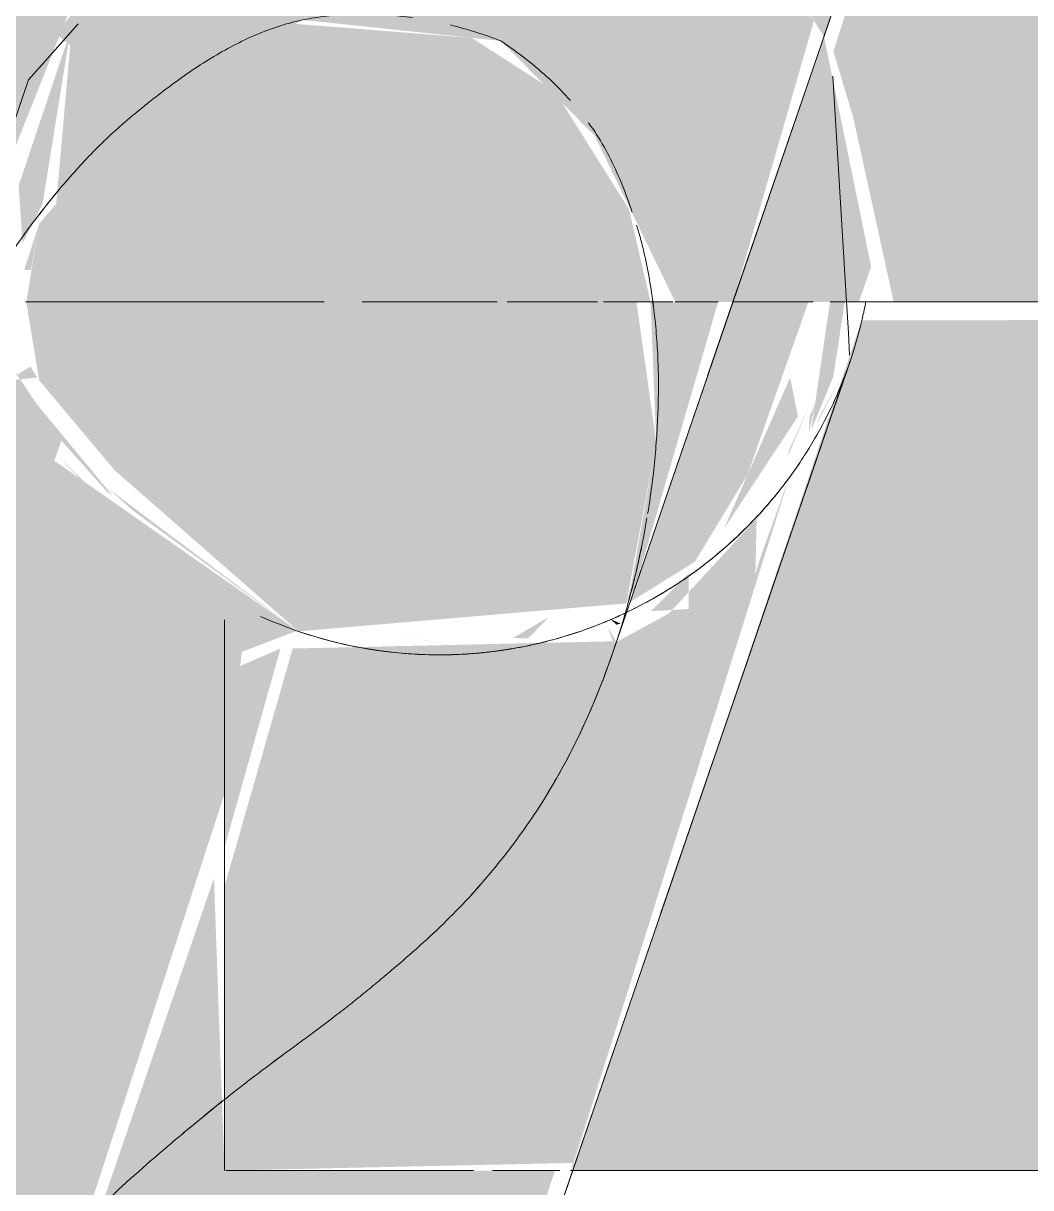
# Model space of a CAD drawing. Header units: millimetres. Extents: x 63432 to 177405, y -1987 to 27578.
# Drawn here: x 164828.34 to 164843.08, y 8826.55 to 8843.57 of the extents above; entities that cross this region are included whole.
import ezdxf

# ---------------------------------------------------------------- set-up
doc = ezdxf.new("R2010")
doc.units = ezdxf.units.MM
doc.layers.add('I-FURN-17', color=7, linetype='Continuous', lineweight=9, true_color=0x111111, transparency=0.7)
doc.layers.add('I-FURN-18', color=7, linetype='Continuous', lineweight=9, true_color=0xe2b180, transparency=0.7)
for name, color, linetype, lineweight, true_color in [('I-FURN-19', 7, 'Continuous', 9, 0x242424), ('I-FURN-20', 7, 'Continuous', 9, 0x3a3a3a), ('I-FURN-21', 7, 'Continuous', 9, 0x666666), ('I-FURN-24', 7, 'Continuous', 9, 0x1e1e1e), ('I-FURN-26', 7, 'Continuous', 9, 0x2d2d2d), ('I-FURN-28', 7, 'Continuous', 9, 0x1a1a1a), ('I-FURN-30', 7, 'Continuous', 9, 0x4c4c4c), ('I-FURN-35', 7, 'Continuous', 9, 0x171717), ('I-FURN-37', 7, 'Continuous', 9, 0x584c3f), ('I-FURN-38', 7, 'Continuous', 9, 0xa58c72), ('I-FURN-55', 7, 'Continuous', 9, 0x3d3731), ('I-FURN-56', 7, 'Continuous', 9, 0x514840), ('I-FURN-6', 7, 'Continuous', 9, 0xc0c0c0), ('I-FURN-61', 7, 'Continuous', 9, 0xcabbac), ('I-FURN-62', 7, 'Continuous', 9, 0x8b8b8b), ('I-FURN-63', 7, 'Continuous', 9, 0x4c443d), ('I-FURN-64', 7, 'Continuous', 9, 0x665b51), ('I-FURN-65', 7, 'Continuous', 9, 0x8b7c6d), ('I-FURN-66', 7, 'Continuous', 9, 0x6e6155), ('I-FURN-70', 7, 'Continuous', 9, 0x786d63), ('I-FURN-71', 7, 'Continuous', 9, 0xa59687), ('I-FURN-75', 7, 'Continuous', 9, 0x6b635c), ('I-FURN-77', 7, 'Continuous', 9, 0x92877d)]:
    doc.layers.add(name, color=color, linetype=linetype, lineweight=lineweight, true_color=true_color)

# ---------------------------------------------------------------- blocks, each defined once
blk = doc.blocks.new('Chair - Tablet Arm - Chair - Tablet Arm-V85-Развертка 3_12-6')
at = {"layer": 'I-FURN-17'}
h = blk.add_hatch(color=256, dxfattribs=at)
h.paths.add_polyline_path([(-79461.856, 8450), (-79328.433, 8839.5), (-79330.322, 8839.5), (-79463.595, 8450), (-79463.161, 8450)])
h.paths.add_polyline_path([(-79323.251, 8834.684), (-79318.457, 8835.093), (-79318.019, 8837.444), (-79318.308, 8839.5), (-79327.233, 8839.5), (-79327.045, 8838.356), (-79325.945, 8837.044), (-79323.267, 8834.697)])
h.paths.add_polyline_path([(-79325.968, 8852.2), (-79312.542, 8852.2), (-79248.351, 9039.435), (-79261.773, 9039.435), (-79323.462, 8859.51)])
h = blk.add_hatch(color=256, dxfattribs=at)
h.paths.add_polyline_path([(-79327.444, 8838.356), (-79327.071, 8838.396), (-79327.172, 8838.555), (-79327.437, 8838.396)])
h.paths.add_polyline_path([(-79329.43, 8816.663), (-79324.334, 8832.308), (-79324.08, 8834.384), (-79323.268, 8834.694), (-79326.822, 8837.178), (-79326.72, 8837.473), (-79327.448, 8838.555), (-79327.635, 8839.5), (-79327.993, 8839.272), (-79328.433, 8839.04), (-79335.286, 8818.671), (-79329.564, 8816.709)])
h = blk.add_hatch(color=256, dxfattribs=at)
h.paths.add_polyline_path([(-79325.654, 8836.172), (-79326.792, 8837.264), (-79326.11, 8836.565)])
h.paths.add_polyline_path([(-79325.966, 8836.662), (-79327.172, 8838.118), (-79326.72, 8837.473), (-79326.054, 8836.727)])
h.paths.add_polyline_path([(-79329.015, 8837.349), (-79328.175, 8839.5), (-79328.275, 8839.5), (-79328.833, 8837.879)])
h = blk.add_hatch(color=256, dxfattribs=at)
h.paths.add_polyline_path([(-79319.893, 8834.58), (-79319.589, 8834.894), (-79320.114, 8834.587)])
h.paths.add_polyline_path([(-79318.457, 8835.093), (-79318.325, 8835.335), (-79317.114, 8839.5), (-79318.103, 8839.5), (-79318.019, 8837.444), (-79318.391, 8835.335)])
h.paths.add_polyline_path([(-79317.032, 8836.179), (-79315.947, 8837.826), (-79316.061, 8838.396), (-79317.019, 8836.209)])
h.paths.add_polyline_path([(-79315.786, 8837.584), (-79315.697, 8838.007), (-79315.778, 8837.825)])
h = blk.add_hatch(color=256, dxfattribs=at)
h.paths.add_polyline_path([(-79317.615, 8826.8), (-79120.695, 8826.863), (-79124.356, 8839.031), (-79124.496, 8839.5), (-79315.015, 8839.231), (-79316.609, 8834.517), (-79319.241, 8826.8), (-79318.159, 8826.8)])
h.paths.add_polyline_path([(-79105.323, 8826.8), (-79088.041, 8826.8), (-79088.041, 8839.5), (-79109.598, 8839.269), (-79105.335, 8826.833)])
h = blk.add_hatch(color=256, dxfattribs=at)
h.paths.add_polyline_path([(-79318.401, 8835.113), (-79317.454, 8835.702), (-79316.685, 8836.972), (-79315.794, 8839.5), (-79316.897, 8839.5), (-79318.325, 8835.335)])
h.paths.add_polyline_path([(-79316.101, 8837.229), (-79315.772, 8838.007), (-79316.071, 8837.346)])
h.paths.add_polyline_path([(-79315.754, 8837.621), (-79315.428, 8838.414), (-79315.263, 8839.5), (-79315.478, 8839.5), (-79315.724, 8837.825)])
for points in [[(-79315.666, 8837.72), (-79315.295, 8838.445), (-79315.63, 8837.825)], [(-79323.251, 8834.684), (-79326.038, 8836.775), (-79325.654, 8836.435), (-79323.267, 8834.695)], [(-79318.539, 8834.796), (-79318.693, 8834.865), (-79318.6, 8834.783)], [(-79324.334, 8831.525), (-79323.515, 8834.433), (-79324.334, 8834.078), (-79324.334, 8831.561)]]:
    blk.add_hatch(color=256, dxfattribs=at).paths.add_polyline_path(points)
h = blk.add_hatch(color=256, dxfattribs=at)
h.paths.add_polyline_path([(-79319.26, 8826.8), (-79316.054, 8836.999), (-79316.484, 8835.798), (-79319.272, 8826.8)])
h.paths.add_polyline_path([(-79320.658, 8834.408), (-79321.886, 8834.642), (-79320.719, 8834.414)])
h = blk.add_hatch(color=256, dxfattribs=at)
h.paths.add_polyline_path([(-79317.543, 8835.011), (-79317.543, 8835.532), (-79318.095, 8834.979), (-79317.734, 8835)])
h.paths.add_polyline_path([(-79324.334, 8826.8), (-79319.241, 8826.911), (-79316.57, 8835.491), (-79316.551, 8836.335), (-79317.829, 8834.949), (-79318.579, 8834.54), (-79323.337, 8834.433), (-79324.334, 8830.954), (-79324.334, 8827.253)])
h.paths.add_polyline_path([(-79318.608, 8834.541), (-79318.731, 8834.754), (-79318.654, 8834.542)])
h = blk.add_hatch(color=256, dxfattribs=at)
h.paths.add_polyline_path([(-79323.574, 8814.655), (-79319.5, 8826.8), (-79324.334, 8826.8), (-79324.488, 8831.076), (-79329.43, 8816.663), (-79324.389, 8814.935)])
h.paths.add_polyline_path([(-79321.699, 8834.361), (-79322.532, 8834.607), (-79321.705, 8834.362)])
at = {"layer": 'I-FURN-18'}
h = blk.add_hatch(color=256, dxfattribs=at)
h.paths.add_polyline_path([(-79184.772, 8839.5), (-79156.5, 8839.5), (-79156.5, 8852.2), (-79312.542, 8852.2), (-79315.428, 8843.165), (-79315.135, 8842.184), (-79314.547, 8839.5), (-79219.384, 8839.5)])
h.paths.add_polyline_path([(-79397.8, 8839.5), (-79330.322, 8839.5), (-79325.968, 8852.2), (-79397.8, 8852.2)])
h = blk.add_hatch(color=256, dxfattribs=at)
h.paths.add_polyline_path([(-79327.172, 8839.5), (-79318.103, 8839.5), (-79318.417, 8840.854), (-79319.5, 8842.578), (-79320.719, 8843.362), (-79323.291, 8843.566), (-79325.725, 8842.186), (-79327.045, 8840.643), (-79327.233, 8839.5)])
h.paths.add_polyline_path([(-79330.322, 8839.5), (-79328.296, 8839.5), (-79326.424, 8844.202), (-79324.032, 8846.25), (-79321.943, 8846.996), (-79318.594, 8846.364), (-79316.73, 8845.209), (-79315.566, 8843.381), (-79312.788, 8852.2), (-79325.968, 8852.2), (-79330.183, 8839.905)])
h = blk.add_hatch(color=256, dxfattribs=at)
h.paths.add_polyline_path([(-79327.045, 8840.643), (-79327.264, 8839.969), (-79327.163, 8839.969)])
h.paths.add_polyline_path([(-79317.543, 8839.5), (-79316.897, 8839.5), (-79315.713, 8843.612), (-79317.167, 8845.479), (-79319.5, 8846.736), (-79322.324, 8846.86), (-79324.912, 8845.733), (-79326.8, 8843.421), (-79326.59, 8843.254), (-79326.795, 8840.936), (-79325.725, 8842.186), (-79323.189, 8843.624), (-79320.291, 8843.317), (-79318.919, 8841.928), (-79317.741, 8839.5)])
for points in [[(-79327.289, 8840.358), (-79326.994, 8840.936), (-79326.59, 8843.451), (-79327.344, 8841.202), (-79327.323, 8840.877)], [(-79315.055, 8839.5), (-79314.877, 8840.019), (-79315.566, 8843.381), (-79316.897, 8839.5), (-79315.722, 8839.5), (-79315.478, 8839.5), (-79315.263, 8839.5)], [(-79315.577, 8839.5), (-79315.439, 8840.019), (-79315.711, 8839.842), (-79315.722, 8839.5)]]:
    blk.add_hatch(color=256, dxfattribs=at).paths.add_polyline_path(points)
at = {"layer": 'I-FURN-19'}
for p, q in [((-79324.334, 8832.802), (-79324.334, 8833.431)), ((-79324.334, 8833.431), (-79324.334, 8832.802)), ((-79324.334, 8831.534), (-79324.334, 8832.802)), ((-79324.334, 8832.802), (-79324.334, 8831.534)), ((-79324.334, 8830.481), (-79324.334, 8831.498)), ((-79324.334, 8831.498), (-79324.334, 8828.538)), ((-79324.334, 8828.538), (-79324.334, 8830.481)), ((-79324.334, 8826.8), (-79324.334, 8828.538)), ((-79324.334, 8828.538), (-79324.334, 8826.8)), ((-79324.312, 8826.8), (-79320.692, 8826.8)), ((-79320.414, 8826.8), (-79319.428, 8826.8))]:
    blk.add_line(p, q, dxfattribs=at)
for points in [[(-79315.525, 8837.825), (-79315.611, 8837.655), (-79315.711, 8837.476), (-79315.827, 8837.293)], [(-79318.245, 8835.066), (-79318.128, 8835.127), (-79317.899, 8835.256), (-79317.57, 8835.469), (-79317.365, 8835.622), (-79317.264, 8835.701)], [(-79322.045, 8834.398), (-79322.193, 8834.418), (-79322.34, 8834.443), (-79322.486, 8834.474)], [(-79322.486, 8834.474), (-79322.34, 8834.443), (-79322.193, 8834.418), (-79322.045, 8834.398)], [(-79320.439, 8834.385), (-79320.33, 8834.398), (-79320.222, 8834.414), (-79320.114, 8834.433)]]:
    blk.add_open_spline(points, degree=3, dxfattribs=at)
for points, knots in [([(-79317.19, 8835.76), (-79317.252, 8835.71), (-79317.377, 8835.612), (-79317.683, 8835.391), (-79317.942, 8835.231), (-79318.136, 8835.124)], [0.54861111, 0.54861111, 0.54861111, 0.54861111, 0.56597222, 0.58333333, 0.63022232, 0.63022232, 0.63022232, 0.63022232]), ([(-79320.606, 8834.367), (-79320.837, 8834.346), (-79321.203, 8834.332), (-79321.567, 8834.35), (-79321.699, 8834.361)], [0.81248386, 0.81248386, 0.81248386, 0.81248386, 0.86111111, 0.88888889, 0.88888889, 0.88888889, 0.88888889]), ([(-79321.699, 8834.361), (-79321.435, 8834.339), (-79321.069, 8834.333), (-79320.705, 8834.358), (-79320.606, 8834.367)], [0.11111111, 0.11111111, 0.11111111, 0.11111111, 0.16666667, 0.18751614, 0.18751614, 0.18751614, 0.18751614])]:
    blk.add_open_spline(points, degree=3, knots=knots, dxfattribs=at)
at = {"layer": 'I-FURN-20'}
blk.add_line((-79315.185, 8838.631), (-79315.399, 8838.007), dxfattribs=at)
blk.add_open_spline([(-79314.954, 8839.5), (-79314.955, 8839.499), (-79314.978, 8839.367), (-79315.095, 8838.878), (-79315.275, 8838.374), (-79315.383, 8838.124), (-79315.428, 8838.027)], degree=3, knots=[0, 0, 0, 0, 0.1111111, 0.2222222, 0.2777778, 0.3108661, 0.3108661, 0.3108661, 0.3108661], dxfattribs=at)
for points in [[(-79315.827, 8837.293), (-79315.711, 8837.476), (-79315.611, 8837.655), (-79315.525, 8837.825)], [(-79315.827, 8837.293), (-79315.885, 8837.202), (-79316.009, 8837.017), (-79316.145, 8836.834), (-79316.218, 8836.743)], [(-79316.218, 8836.743), (-79316.145, 8836.834), (-79316.009, 8837.017), (-79315.885, 8837.202), (-79315.827, 8837.293)]]:
    blk.add_open_spline(points, degree=3, dxfattribs=at)
at = {"layer": 'I-FURN-21'}
for p, q in [((-79317.268, 8838.418), (-79316.897, 8839.5)), ((-79315.238, 8839.5), (-79315.21, 8839.048)), ((-79315.266, 8838.396), (-79315.185, 8838.631)), ((-79318.128, 8835.909), (-79317.275, 8838.396)), ((-79318.401, 8835.113), (-79318.238, 8835.588)), ((-79319.272, 8826.8), (-79120.675, 8826.8))]:
    blk.add_line(p, q, dxfattribs=at)
blk.add_open_spline([(-79315.428, 8838.027), (-79315.383, 8838.124), (-79315.275, 8838.374), (-79315.095, 8838.878), (-79314.978, 8839.367), (-79314.955, 8839.499), (-79314.954, 8839.5)], degree=3, knots=[0.6891339, 0.6891339, 0.6891339, 0.6891339, 0.7222222, 0.7777778, 0.8888889, 1, 1, 1, 1], dxfattribs=at)
at = {"layer": 'I-FURN-24'}
for p, q in [((-79324.334, 8833.431), (-79324.334, 8831.534)), ((-79324.334, 8831.498), (-79324.334, 8826.8))]:
    blk.add_line(p, q, dxfattribs=at)
for points in [[(-79317.264, 8835.701), (-79317.164, 8835.779), (-79316.97, 8835.942), (-79316.786, 8836.115), (-79316.698, 8836.204)], [(-79319.341, 8834.616), (-79319.214, 8834.655), (-79318.963, 8834.74), (-79318.72, 8834.84), (-79318.6, 8834.894)], [(-79322.045, 8834.398), (-79322.193, 8834.418), (-79322.34, 8834.443), (-79322.486, 8834.474)], [(-79320.439, 8834.385), (-79320.33, 8834.398), (-79320.222, 8834.414), (-79320.114, 8834.433)], [(-79320.114, 8834.433), (-79320.179, 8834.421), (-79320.244, 8834.411), (-79320.31, 8834.402)]]:
    blk.add_open_spline(points, degree=3, dxfattribs=at)
for points, knots in [([(-79317.19, 8835.76), (-79317.252, 8835.71), (-79317.377, 8835.612), (-79317.683, 8835.391), (-79317.942, 8835.231), (-79318.136, 8835.124)], [0.54861111, 0.54861111, 0.54861111, 0.54861111, 0.56597222, 0.58333333, 0.63022232, 0.63022232, 0.63022232, 0.63022232]), ([(-79320.606, 8834.367), (-79320.837, 8834.346), (-79321.203, 8834.332), (-79321.567, 8834.35), (-79321.699, 8834.361)], [0.81248386, 0.81248386, 0.81248386, 0.81248386, 0.86111111, 0.88888889, 0.88888889, 0.88888889, 0.88888889])]:
    blk.add_open_spline(points, degree=3, knots=knots, dxfattribs=at)
at = {"layer": 'I-FURN-26'}
for p, q in [((-79315.462, 8837.825), (-79315.818, 8836.784)), ((-79315.833, 8836.741), (-79316.156, 8835.798)), ((-79316.19, 8835.701), (-79316.463, 8834.902)), ((-79316.469, 8834.886), (-79316.626, 8834.429)), ((-79316.633, 8834.408), (-79317.182, 8832.807)), ((-79324.334, 8832.802), (-79324.334, 8833.431)), ((-79324.334, 8831.534), (-79324.334, 8832.802)), ((-79317.19, 8832.782), (-79317.615, 8831.545)), ((-79324.334, 8830.481), (-79324.334, 8831.498)), ((-79317.62, 8831.528), (-79317.96, 8830.538)), ((-79324.334, 8828.538), (-79324.334, 8830.481)), ((-79317.991, 8830.447), (-79318.639, 8828.557)), ((-79324.334, 8826.8), (-79324.334, 8828.538)), ((-79318.654, 8828.514), (-79319.085, 8827.257)), ((-79319.089, 8827.243), (-79319.223, 8826.854)), ((-79324.312, 8826.8), (-79320.692, 8826.8)), ((-79320.414, 8826.8), (-79319.428, 8826.8))]:
    blk.add_line(p, q, dxfattribs=at)
for points in [[(-79315.525, 8837.825), (-79315.611, 8837.655), (-79315.711, 8837.476), (-79315.827, 8837.293)], [(-79315.827, 8837.293), (-79315.711, 8837.476), (-79315.611, 8837.655), (-79315.525, 8837.825)], [(-79315.827, 8837.293), (-79315.885, 8837.202), (-79316.009, 8837.017), (-79316.145, 8836.834), (-79316.218, 8836.743)], [(-79318.245, 8835.066), (-79318.128, 8835.127), (-79317.899, 8835.256), (-79317.57, 8835.469), (-79317.365, 8835.622), (-79317.264, 8835.701)], [(-79322.486, 8834.474), (-79322.34, 8834.443), (-79322.193, 8834.418), (-79322.045, 8834.398)], [(-79318.654, 8834.374), (-79318.843, 8833.822), (-79319.069, 8833.293), (-79319.337, 8832.79)]]:
    blk.add_open_spline(points, degree=3, dxfattribs=at)
for points, knots in [([(-79321.699, 8834.361), (-79321.435, 8834.339), (-79321.069, 8834.333), (-79320.705, 8834.358), (-79320.606, 8834.367)], [0.11111111, 0.11111111, 0.11111111, 0.11111111, 0.16666667, 0.18751614, 0.18751614, 0.18751614, 0.18751614]), ([(-79319.346, 8832.773), (-79319.396, 8832.68), (-79319.613, 8832.29), (-79319.95, 8831.773), (-79320.373, 8831.231), (-79320.601, 8830.966), (-79320.719, 8830.837)], [-0.8310102, -0.8310102, -0.8310102, -0.8310102, -0.8, -0.7, -0.65, -0.6, -0.6, -0.6, -0.6]), ([(-79321.085, 8830.455), (-79321.211, 8830.331), (-79321.473, 8830.087), (-79321.818, 8829.788), (-79322.104, 8829.549), (-79322.323, 8829.369), (-79322.546, 8829.19), (-79322.851, 8828.955), (-79323.087, 8828.78), (-79323.246, 8828.663)], [-0.55, -0.55, -0.55, -0.55, -0.5, -0.45, -0.425, -0.4, -0.375, -0.35, -0.3, -0.3, -0.3, -0.3]), ([(-79323.487, 8828.485), (-79323.567, 8828.426), (-79323.807, 8828.248), (-79324.049, 8828.063), (-79324.21, 8827.936)], [-0.27481285, -0.27481285, -0.27481285, -0.27481285, -0.25, -0.2, -0.2, -0.2, -0.2])]:
    blk.add_open_spline(points, degree=3, knots=knots, dxfattribs=at)
at = {"layer": 'I-FURN-28'}
for points, knots in [([(-79323.251, 8834.684), (-79322.75, 8834.512), (-79321.966, 8834.349), (-79320.903, 8834.33), (-79320.243, 8834.402), (-79319.723, 8834.508), (-79319.339, 8834.612), (-79318.963, 8834.74), (-79318.598, 8834.89), (-79318.243, 8835.062), (-79317.899, 8835.256), (-79317.57, 8835.469), (-79317.262, 8835.698), (-79316.97, 8835.942), (-79316.695, 8836.202), (-79316.441, 8836.472), (-79316.214, 8836.743), (-79316.009, 8837.017), (-79315.761, 8837.387), (-79315.511, 8837.833), (-79315.295, 8838.317), (-79315.095, 8838.878), (-79314.978, 8839.367), (-79314.955, 8839.499), (-79314.954, 8839.5)], [0, 0, 0, 0, 0.111111, 0.166667, 0.222222, 0.25, 0.277778, 0.305556, 0.333333, 0.361111, 0.388889, 0.416667, 0.444444, 0.472222, 0.5, 0.527778, 0.555556, 0.583333, 0.611111, 0.666667, 0.722222, 0.777778, 0.888889, 1, 1, 1, 1]), ([(-79314.954, 8839.5), (-79314.955, 8839.499), (-79314.978, 8839.367), (-79315.095, 8838.878), (-79315.295, 8838.317), (-79315.511, 8837.833), (-79315.761, 8837.387), (-79316.009, 8837.017), (-79316.231, 8836.72), (-79316.5, 8836.403), (-79316.828, 8836.069), (-79317.127, 8835.808), (-79317.377, 8835.612), (-79317.768, 8835.329), (-79318.196, 8835.079), (-79318.644, 8834.872), (-79318.948, 8834.746), (-79319.338, 8834.61), (-79319.82, 8834.484), (-79320.472, 8834.366), (-79321.635, 8834.295), (-79322.625, 8834.469), (-79323.251, 8834.684)], [0, 0, 0, 0, 0.111111, 0.222222, 0.277778, 0.333333, 0.388889, 0.416667, 0.444444, 0.479167, 0.513889, 0.548611, 0.565972, 0.583333, 0.652778, 0.670139, 0.6875, 0.722222, 0.756944, 0.791667, 0.861111, 1, 1, 1, 1]), ([(-79323.251, 8834.684), (-79322.75, 8834.512), (-79321.966, 8834.349), (-79320.903, 8834.33), (-79320.243, 8834.402), (-79319.723, 8834.508), (-79319.339, 8834.612), (-79318.963, 8834.74), (-79318.598, 8834.89), (-79318.243, 8835.062), (-79317.899, 8835.256), (-79317.57, 8835.469), (-79317.262, 8835.698), (-79316.97, 8835.942), (-79316.695, 8836.202), (-79316.441, 8836.472), (-79316.214, 8836.743), (-79316.009, 8837.017), (-79315.761, 8837.387), (-79315.511, 8837.833), (-79315.295, 8838.317), (-79315.095, 8838.878), (-79314.978, 8839.367), (-79314.955, 8839.499), (-79314.954, 8839.5)], [0, 0, 0, 0, 0.111111, 0.166667, 0.222222, 0.25, 0.277778, 0.305556, 0.333333, 0.361111, 0.388889, 0.416667, 0.444444, 0.472222, 0.5, 0.527778, 0.555556, 0.583333, 0.611111, 0.666667, 0.722222, 0.777778, 0.888889, 1, 1, 1, 1]), ([(-79314.954, 8839.5), (-79314.955, 8839.499), (-79314.978, 8839.367), (-79315.095, 8838.878), (-79315.295, 8838.317), (-79315.511, 8837.833), (-79315.761, 8837.387), (-79316.009, 8837.017), (-79316.231, 8836.72), (-79316.5, 8836.403), (-79316.828, 8836.069), (-79317.127, 8835.808), (-79317.377, 8835.612), (-79317.768, 8835.329), (-79318.196, 8835.079), (-79318.644, 8834.872), (-79318.948, 8834.746), (-79319.338, 8834.61), (-79319.82, 8834.484), (-79320.472, 8834.366), (-79321.635, 8834.295), (-79322.625, 8834.469), (-79323.251, 8834.684)], [0, 0, 0, 0, 0.111111, 0.222222, 0.277778, 0.333333, 0.388889, 0.416667, 0.444444, 0.479167, 0.513889, 0.548611, 0.565972, 0.583333, 0.652778, 0.670139, 0.6875, 0.722222, 0.756944, 0.791667, 0.861111, 1, 1, 1, 1]), ([(-79316.613, 8836.29), (-79316.684, 8836.217), (-79316.868, 8836.034), (-79317.067, 8835.86), (-79317.19, 8835.76)], [0.49095123, 0.49095123, 0.49095123, 0.49095123, 0.51388889, 0.54861111, 0.54861111, 0.54861111, 0.54861111]), ([(-79318.645, 8834.874), (-79318.72, 8834.841), (-79318.948, 8834.746), (-79319.182, 8834.664), (-79319.341, 8834.616)], [0.67013889, 0.67013889, 0.67013889, 0.67013889, 0.6875, 0.72222222, 0.72222222, 0.72222222, 0.72222222])]:
    blk.add_open_spline(points, degree=3, knots=knots, dxfattribs=at)
for points in [[(-79317.264, 8835.701), (-79317.164, 8835.779), (-79316.97, 8835.942), (-79316.786, 8836.115), (-79316.698, 8836.204)], [(-79319.341, 8834.616), (-79319.214, 8834.655), (-79318.963, 8834.74), (-79318.72, 8834.84), (-79318.6, 8834.894)], [(-79320.114, 8834.433), (-79320.179, 8834.421), (-79320.244, 8834.411), (-79320.31, 8834.402)]]:
    blk.add_open_spline(points, degree=3, dxfattribs=at)
at = {"layer": 'I-FURN-30'}
for p, q in [((-79315.313, 8838.258), (-79315.266, 8838.396)), ((-79315.832, 8836.744), (-79315.462, 8837.825)), ((-79316.156, 8835.798), (-79315.833, 8836.741)), ((-79316.463, 8834.902), (-79316.19, 8835.701)), ((-79324.334, 8834.399), (-79324.334, 8834.853)), ((-79324.334, 8834.853), (-79324.334, 8834.399)), ((-79324.334, 8834.399), (-79324.334, 8834.853)), ((-79324.334, 8834.853), (-79324.334, 8834.399)), ((-79316.626, 8834.429), (-79316.481, 8834.853)), ((-79317.182, 8832.807), (-79316.633, 8834.408)), ((-79317.96, 8830.538), (-79317.19, 8832.782)), ((-79318.639, 8828.557), (-79317.991, 8830.447)), ((-79319.085, 8827.257), (-79318.654, 8828.514)), ((-79319.223, 8826.854), (-79319.089, 8827.243)), ((-79319.272, 8826.8), (-79120.675, 8826.8))]:
    blk.add_line(p, q, dxfattribs=at)
for points, knots in [([(-79318.06, 8839.436), (-79318.044, 8839.302), (-79318.015, 8839.037), (-79317.991, 8838.639), (-79317.985, 8838.24), (-79317.995, 8837.84), (-79318.017, 8837.444), (-79318.053, 8837.049), (-79318.098, 8836.702), (-79318.131, 8836.488), (-79318.145, 8836.405)], [-0.5416667, -0.5416667, -0.5416667, -0.5416667, -0.5, -0.4583333, -0.4166667, -0.375, -0.3333333, -0.2916667, -0.25, -0.2232582, -0.2232582, -0.2232582, -0.2232582]), ([(-79314.954, 8839.5), (-79314.955, 8839.499), (-79314.978, 8839.367), (-79315.095, 8838.878), (-79315.275, 8838.374), (-79315.383, 8838.124), (-79315.428, 8838.027)], [0, 0, 0, 0, 0.1111111, 0.2222222, 0.2777778, 0.3108661, 0.3108661, 0.3108661, 0.3108661]), ([(-79315.428, 8838.027), (-79315.383, 8838.124), (-79315.275, 8838.374), (-79315.095, 8838.878), (-79314.978, 8839.367), (-79314.955, 8839.499), (-79314.954, 8839.5)], [0.6891339, 0.6891339, 0.6891339, 0.6891339, 0.7222222, 0.7777778, 0.8888889, 1, 1, 1, 1]), ([(-79318.155, 8836.344), (-79318.181, 8836.187), (-79318.261, 8835.763), (-79318.362, 8835.346), (-79318.434, 8835.085)], [-0.2167513, -0.2167513, -0.2167513, -0.2167513, -0.1666667, -0.0797073, -0.0797073, -0.0797073, -0.0797073]), ([(-79324.335, 8827.837), (-79324.454, 8827.742), (-79324.734, 8827.516), (-79325.336, 8827.015), (-79325.813, 8826.591), (-79326.126, 8826.298)], [-0.1870511, -0.1870511, -0.1870511, -0.1870511, -0.15, -0.1, 0, 0, 0, 0])]:
    blk.add_open_spline(points, degree=3, knots=knots, dxfattribs=at)
for points in [[(-79316.218, 8836.743), (-79316.145, 8836.834), (-79316.009, 8837.017), (-79315.885, 8837.202), (-79315.827, 8837.293)], [(-79323.251, 8834.684), (-79323.44, 8834.748), (-79323.625, 8834.822), (-79323.806, 8834.903)], [(-79323.806, 8834.903), (-79323.625, 8834.822), (-79323.44, 8834.748), (-79323.251, 8834.684)], [(-79323.251, 8834.684), (-79323.44, 8834.748), (-79323.625, 8834.822), (-79323.806, 8834.903)], [(-79323.806, 8834.903), (-79323.625, 8834.822), (-79323.44, 8834.748), (-79323.251, 8834.684)], [(-79323.251, 8834.684), (-79323.001, 8834.598), (-79322.745, 8834.528), (-79322.486, 8834.474)], [(-79322.486, 8834.474), (-79322.745, 8834.528), (-79323.001, 8834.598), (-79323.251, 8834.684)], [(-79323.251, 8834.684), (-79323.001, 8834.598), (-79322.745, 8834.528), (-79322.486, 8834.474)], [(-79322.486, 8834.474), (-79322.745, 8834.528), (-79323.001, 8834.598), (-79323.251, 8834.684)]]:
    blk.add_open_spline(points, degree=3, dxfattribs=at)
at = {"layer": 'I-FURN-35'}
for points, knots in [([(-79316.613, 8836.29), (-79316.684, 8836.217), (-79316.868, 8836.034), (-79317.067, 8835.86), (-79317.19, 8835.76)], [0.49095123, 0.49095123, 0.49095123, 0.49095123, 0.51388889, 0.54861111, 0.54861111, 0.54861111, 0.54861111]), ([(-79318.645, 8834.874), (-79318.72, 8834.841), (-79318.948, 8834.746), (-79319.182, 8834.664), (-79319.341, 8834.616)], [0.67013889, 0.67013889, 0.67013889, 0.67013889, 0.6875, 0.72222222, 0.72222222, 0.72222222, 0.72222222])]:
    blk.add_open_spline(points, degree=3, knots=knots, dxfattribs=at)
at = {"layer": 'I-FURN-37'}
for p, q in [((-79326.924, 8843.06), (-79326.476, 8843.566)), ((-79318.103, 8839.5), (-79317.778, 8839.5)), ((-79317.741, 8839.5), (-79317.114, 8839.5))]:
    blk.add_line(p, q, dxfattribs=at)
at = {"layer": 'I-FURN-38'}
for p, q in [((-79327.415, 8842.118), (-79327.199, 8842.75)), ((-79327.233, 8839.5), (-79322.875, 8839.5)), ((-79322.321, 8839.5), (-79320.345, 8839.5)), ((-79320.202, 8839.5), (-79318.877, 8839.5)), ((-79318.79, 8839.5), (-79318.103, 8839.5))]:
    blk.add_line(p, q, dxfattribs=at)
at = {"layer": 'I-FURN-55'}
blk.add_line((-79314.954, 8839.5), (-79156.5, 8839.5), dxfattribs=at)
at = {"layer": 'I-FURN-56'}
blk.add_line((-79124.305, 8839.5), (-79314.954, 8839.5), dxfattribs=at)
at = {"layer": 'I-FURN-62'}
blk.add_line((-79321.062, 8821.491), (-79319.241, 8826.8), dxfattribs=at)
at = {"layer": 'I-FURN-62', "flags": 128}
blk.add_lwpolyline([(-79319.241, 8826.8), (-79320.314, 8823.67), (-79321.062, 8821.491)], dxfattribs=at)
at = {"layer": 'I-FURN-63'}
for p, q in [((-79317.778, 8839.5), (-79318.103, 8839.5)), ((-79317.114, 8839.5), (-79317.741, 8839.5))]:
    blk.add_line(p, q, dxfattribs=at)
at = {"layer": 'I-FURN-64'}
for points, knots in [([(-79327.104, 8840.701), (-79326.988, 8840.854), (-79326.716, 8841.196), (-79326.342, 8841.613), (-79325.996, 8841.951), (-79325.772, 8842.148), (-79325.587, 8842.301), (-79325.397, 8842.454), (-79325.054, 8842.72), (-79324.534, 8843.079), (-79323.984, 8843.37), (-79323.589, 8843.519), (-79323.418, 8843.569), (-79323.361, 8843.584)], [-0.299537, -0.299537, -0.299537, -0.299537, -0.2777778, -0.25, -0.2361111, -0.2222222, -0.2152778, -0.2083333, -0.1944444, -0.1666667, -0.1388889, -0.125, -0.1180556, -0.1180556, -0.1180556, -0.1180556]), ([(-79320.291, 8843.317), (-79320.03, 8843.142), (-79319.672, 8842.862), (-79319.37, 8842.553), (-79319.275, 8842.447)], [-1, -1, -1, -1, -0.9166667, -0.875, -0.875, -0.875, -0.875]), ([(-79319.009, 8842.12), (-79318.927, 8842.007), (-79318.777, 8841.773), (-79318.591, 8841.397), (-79318.461, 8841.074), (-79318.393, 8840.879), (-79318.371, 8840.815)], [-0.8333333, -0.8333333, -0.8333333, -0.8333333, -0.7916667, -0.75, -0.7083333, -0.6875, -0.6875, -0.6875, -0.6875]), ([(-79318.308, 8840.621), (-79318.287, 8840.557), (-79318.249, 8840.428), (-79318.183, 8840.167), (-79318.116, 8839.836), (-79318.077, 8839.569), (-79318.06, 8839.436)], [-0.6666667, -0.6666667, -0.6666667, -0.6666667, -0.6458333, -0.625, -0.5833333, -0.5416667, -0.5416667, -0.5416667, -0.5416667])]:
    blk.add_open_spline(points, degree=3, knots=knots, dxfattribs=at)
blk.add_open_spline([(-79321.029, 8843.55), (-79320.782, 8843.489), (-79320.536, 8843.411), (-79320.291, 8843.317)], degree=3, dxfattribs=at)
at = {"layer": 'I-FURN-65'}
for p, q in [((-79327.199, 8842.75), (-79327.415, 8842.118)), ((-79322.875, 8839.5), (-79327.233, 8839.5)), ((-79320.345, 8839.5), (-79322.321, 8839.5)), ((-79318.877, 8839.5), (-79320.202, 8839.5)), ((-79318.103, 8839.5), (-79318.79, 8839.5))]:
    blk.add_line(p, q, dxfattribs=at)
at = {"layer": 'I-FURN-66'}
for p, q in [((-79315.438, 8842.804), (-79315.238, 8839.5)), ((-79316.897, 8839.5), (-79315.722, 8839.5)), ((-79315.478, 8839.5), (-79315.055, 8839.5)), ((-79124.305, 8839.5), (-79314.954, 8839.5))]:
    blk.add_line(p, q, dxfattribs=at)
at = {"layer": 'I-FURN-70'}
blk.add_line((-79316.897, 8839.5), (-79315.773, 8842.778), dxfattribs=at)
at = {"layer": 'I-FURN-71'}
blk.add_line((-79315.566, 8843.381), (-79312.542, 8852.2), dxfattribs=at)
at = {"layer": 'I-FURN-75'}
for p, q in [((-79315.722, 8839.5), (-79316.897, 8839.5)), ((-79315.055, 8839.5), (-79315.478, 8839.5)), ((-79156.5, 8839.5), (-79314.954, 8839.5))]:
    blk.add_line(p, q, dxfattribs=at)
blk = doc.blocks.new('Chair - Tablet Arm - Chair - Tablet Arm-V92-Развертка 3_12-6')
at = {"layer": 'I-FURN-20'}
for points, knots in [([(-79316.613, 8836.29), (-79316.684, 8836.217), (-79316.868, 8836.034), (-79317.067, 8835.86), (-79317.19, 8835.76)], [0.49095123, 0.49095123, 0.49095123, 0.49095123, 0.51388889, 0.54861111, 0.54861111, 0.54861111, 0.54861111]), ([(-79318.645, 8834.874), (-79318.72, 8834.841), (-79318.948, 8834.746), (-79319.338, 8834.61), (-79319.659, 8834.526), (-79319.821, 8834.49)], [0.67013889, 0.67013889, 0.67013889, 0.67013889, 0.6875, 0.72222222, 0.75694444, 0.75694444, 0.75694444, 0.75694444])]:
    blk.add_open_spline(points, degree=3, knots=knots, dxfattribs=at)
at = {"layer": 'I-FURN-21'}
for p, q in [((-79317.778, 8839.5), (-79318.103, 8839.5)), ((-79317.114, 8839.5), (-79317.741, 8839.5)), ((-79315.185, 8838.631), (-79315.461, 8837.825)), ((-79315.462, 8837.825), (-79315.818, 8836.784)), ((-79315.833, 8836.741), (-79316.463, 8834.902)), ((-79316.469, 8834.886), (-79316.626, 8834.429)), ((-79316.633, 8834.408), (-79317.182, 8832.807)), ((-79324.334, 8833.892), (-79324.334, 8834.217)), ((-79324.334, 8834.217), (-79324.334, 8833.892)), ((-79324.334, 8826.8), (-79324.334, 8833.659)), ((-79324.334, 8833.659), (-79324.334, 8827.251)), ((-79317.991, 8830.447), (-79318.639, 8828.557)), ((-79318.654, 8828.514), (-79319.085, 8827.257)), ((-79324.334, 8827.251), (-79324.334, 8826.8)), ((-79319.089, 8827.243), (-79319.241, 8826.8)), ((-79324.312, 8826.8), (-79320.692, 8826.8)), ((-79320.414, 8826.8), (-79319.428, 8826.8))]:
    blk.add_line(p, q, dxfattribs=at)
at = {"layer": 'I-FURN-21', "flags": 128}
blk.add_lwpolyline([(-79317.19, 8832.782), (-79317.62, 8831.528), (-79317.96, 8830.538)], dxfattribs=at)
at = {"layer": 'I-FURN-21'}
for points, knots in [([(-79314.954, 8839.5), (-79314.955, 8839.499), (-79314.978, 8839.367), (-79315.095, 8838.878), (-79315.295, 8838.317), (-79315.511, 8837.833), (-79315.761, 8837.387), (-79316.009, 8837.017), (-79316.145, 8836.834), (-79316.218, 8836.743)], [0, 0, 0, 0, 0.1111111, 0.2222222, 0.2777778, 0.3333333, 0.3888889, 0.4166667, 0.4444444, 0.4444444, 0.4444444, 0.4444444]), ([(-79317.19, 8835.76), (-79317.252, 8835.71), (-79317.377, 8835.612), (-79317.683, 8835.391), (-79317.942, 8835.231), (-79318.136, 8835.124)], [0.54861111, 0.54861111, 0.54861111, 0.54861111, 0.56597222, 0.58333333, 0.63022232, 0.63022232, 0.63022232, 0.63022232]), ([(-79320.606, 8834.367), (-79320.837, 8834.346), (-79321.203, 8834.332), (-79321.567, 8834.35), (-79321.699, 8834.361)], [0.81248386, 0.81248386, 0.81248386, 0.81248386, 0.86111111, 0.88888889, 0.88888889, 0.88888889, 0.88888889]), ([(-79321.699, 8834.361), (-79321.435, 8834.339), (-79321.069, 8834.333), (-79320.705, 8834.358), (-79320.606, 8834.367)], [0.11111111, 0.11111111, 0.11111111, 0.11111111, 0.16666667, 0.18751614, 0.18751614, 0.18751614, 0.18751614]), ([(-79320.114, 8834.433), (-79320.179, 8834.421), (-79320.328, 8834.398), (-79320.478, 8834.38), (-79320.562, 8834.372)], [0.77777778, 0.77777778, 0.77777778, 0.77777778, 0.79166667, 0.80937005, 0.80937005, 0.80937005, 0.80937005])]:
    blk.add_open_spline(points, degree=3, knots=knots, dxfattribs=at)
for points in [[(-79317.264, 8835.701), (-79317.164, 8835.779), (-79316.97, 8835.942), (-79316.786, 8836.115), (-79316.698, 8836.204)], [(-79318.245, 8835.066), (-79318.128, 8835.127), (-79317.899, 8835.256), (-79317.57, 8835.469), (-79317.365, 8835.622), (-79317.264, 8835.701)], [(-79319.724, 8834.512), (-79319.595, 8834.543), (-79319.339, 8834.612), (-79318.963, 8834.74), (-79318.72, 8834.84), (-79318.6, 8834.894)], [(-79322.045, 8834.398), (-79322.193, 8834.418), (-79322.34, 8834.443), (-79322.486, 8834.474)], [(-79322.486, 8834.474), (-79322.34, 8834.443), (-79322.193, 8834.418), (-79322.045, 8834.398)], [(-79320.562, 8834.372), (-79320.412, 8834.387), (-79320.262, 8834.407), (-79320.114, 8834.433)]]:
    blk.add_open_spline(points, degree=3, dxfattribs=at)
at = {"layer": 'I-FURN-30'}
for p, q in [((-79324.334, 8834.217), (-79324.334, 8833.892)), ((-79324.334, 8833.659), (-79324.334, 8828.538)), ((-79324.334, 8828.538), (-79324.334, 8827.251)), ((-79324.334, 8827.251), (-79324.334, 8826.8))]:
    blk.add_line(p, q, dxfattribs=at)
for points, knots in [([(-79323.251, 8834.684), (-79322.75, 8834.512), (-79321.966, 8834.349), (-79320.903, 8834.33), (-79320.243, 8834.402), (-79319.723, 8834.508), (-79319.339, 8834.612), (-79318.963, 8834.74), (-79318.598, 8834.89), (-79318.243, 8835.062), (-79317.899, 8835.256), (-79317.57, 8835.469), (-79317.262, 8835.698), (-79316.97, 8835.942), (-79316.695, 8836.202), (-79316.441, 8836.472), (-79316.214, 8836.743), (-79316.009, 8837.017), (-79315.761, 8837.387), (-79315.511, 8837.833), (-79315.295, 8838.317), (-79315.095, 8838.878), (-79314.978, 8839.367), (-79314.955, 8839.499), (-79314.954, 8839.5)], [0, 0, 0, 0, 0.111111, 0.166667, 0.222222, 0.25, 0.277778, 0.305556, 0.333333, 0.361111, 0.388889, 0.416667, 0.444444, 0.472222, 0.5, 0.527778, 0.555556, 0.583333, 0.611111, 0.666667, 0.722222, 0.777778, 0.888889, 1, 1, 1, 1]), ([(-79314.954, 8839.5), (-79314.955, 8839.499), (-79314.978, 8839.367), (-79315.095, 8838.878), (-79315.295, 8838.317), (-79315.511, 8837.833), (-79315.761, 8837.387), (-79316.009, 8837.017), (-79316.231, 8836.72), (-79316.5, 8836.403), (-79316.828, 8836.069), (-79317.127, 8835.808), (-79317.377, 8835.612), (-79317.768, 8835.329), (-79318.196, 8835.079), (-79318.644, 8834.872), (-79318.948, 8834.746), (-79319.338, 8834.61), (-79319.82, 8834.484), (-79320.472, 8834.366), (-79321.635, 8834.295), (-79322.625, 8834.469), (-79323.251, 8834.684)], [0, 0, 0, 0, 0.111111, 0.222222, 0.277778, 0.333333, 0.388889, 0.416667, 0.444444, 0.479167, 0.513889, 0.548611, 0.565972, 0.583333, 0.652778, 0.670139, 0.6875, 0.722222, 0.756944, 0.791667, 0.861111, 1, 1, 1, 1]), ([(-79323.251, 8834.684), (-79322.75, 8834.512), (-79321.966, 8834.349), (-79320.903, 8834.33), (-79320.243, 8834.402), (-79319.723, 8834.508), (-79319.339, 8834.612), (-79318.963, 8834.74), (-79318.598, 8834.89), (-79318.243, 8835.062), (-79317.899, 8835.256), (-79317.57, 8835.469), (-79317.262, 8835.698), (-79316.97, 8835.942), (-79316.695, 8836.202), (-79316.441, 8836.472), (-79316.214, 8836.743), (-79316.009, 8837.017), (-79315.761, 8837.387), (-79315.511, 8837.833), (-79315.295, 8838.317), (-79315.095, 8838.878), (-79314.978, 8839.367), (-79314.955, 8839.499), (-79314.954, 8839.5)], [0, 0, 0, 0, 0.111111, 0.166667, 0.222222, 0.25, 0.277778, 0.305556, 0.333333, 0.361111, 0.388889, 0.416667, 0.444444, 0.472222, 0.5, 0.527778, 0.555556, 0.583333, 0.611111, 0.666667, 0.722222, 0.777778, 0.888889, 1, 1, 1, 1]), ([(-79314.954, 8839.5), (-79314.955, 8839.499), (-79314.978, 8839.367), (-79315.095, 8838.878), (-79315.295, 8838.317), (-79315.511, 8837.833), (-79315.761, 8837.387), (-79316.009, 8837.017), (-79316.231, 8836.72), (-79316.5, 8836.403), (-79316.828, 8836.069), (-79317.127, 8835.808), (-79317.377, 8835.612), (-79317.768, 8835.329), (-79318.196, 8835.079), (-79318.644, 8834.872), (-79318.948, 8834.746), (-79319.338, 8834.61), (-79319.82, 8834.484), (-79320.472, 8834.366), (-79321.635, 8834.295), (-79322.625, 8834.469), (-79323.251, 8834.684)], [0, 0, 0, 0, 0.111111, 0.222222, 0.277778, 0.333333, 0.388889, 0.416667, 0.444444, 0.479167, 0.513889, 0.548611, 0.565972, 0.583333, 0.652778, 0.670139, 0.6875, 0.722222, 0.756944, 0.791667, 0.861111, 1, 1, 1, 1]), ([(-79316.613, 8836.29), (-79316.684, 8836.217), (-79316.868, 8836.034), (-79317.067, 8835.86), (-79317.19, 8835.76)], [0.49095123, 0.49095123, 0.49095123, 0.49095123, 0.51388889, 0.54861111, 0.54861111, 0.54861111, 0.54861111]), ([(-79317.19, 8835.76), (-79317.252, 8835.71), (-79317.377, 8835.612), (-79317.683, 8835.391), (-79317.942, 8835.231), (-79318.136, 8835.124)], [0.54861111, 0.54861111, 0.54861111, 0.54861111, 0.56597222, 0.58333333, 0.63022232, 0.63022232, 0.63022232, 0.63022232]), ([(-79318.645, 8834.874), (-79318.72, 8834.841), (-79318.948, 8834.746), (-79319.338, 8834.61), (-79319.659, 8834.526), (-79319.821, 8834.49)], [0.67013889, 0.67013889, 0.67013889, 0.67013889, 0.6875, 0.72222222, 0.75694444, 0.75694444, 0.75694444, 0.75694444]), ([(-79320.606, 8834.367), (-79320.837, 8834.346), (-79321.203, 8834.332), (-79321.567, 8834.35), (-79321.699, 8834.361)], [0.81248386, 0.81248386, 0.81248386, 0.81248386, 0.86111111, 0.88888889, 0.88888889, 0.88888889, 0.88888889]), ([(-79320.114, 8834.433), (-79320.179, 8834.421), (-79320.328, 8834.398), (-79320.478, 8834.38), (-79320.562, 8834.372)], [0.77777778, 0.77777778, 0.77777778, 0.77777778, 0.79166667, 0.80937005, 0.80937005, 0.80937005, 0.80937005])]:
    blk.add_open_spline(points, degree=3, knots=knots, dxfattribs=at)
for points in [[(-79317.264, 8835.701), (-79317.164, 8835.779), (-79316.97, 8835.942), (-79316.786, 8836.115), (-79316.698, 8836.204)], [(-79319.724, 8834.512), (-79319.595, 8834.543), (-79319.339, 8834.612), (-79318.963, 8834.74), (-79318.72, 8834.84), (-79318.6, 8834.894)], [(-79322.045, 8834.398), (-79322.193, 8834.418), (-79322.34, 8834.443), (-79322.486, 8834.474)]]:
    blk.add_open_spline(points, degree=3, dxfattribs=at)
at = {"layer": 'I-FURN-6'}
for p, q in [((-79318.654, 8834.374), (-79248.132, 9040.064)), ((-79156.5, 8839.5), (-79315.055, 8839.5)), ((-79315.21, 8839.048), (-79315.191, 8838.724)), ((-79319.272, 8826.8), (-79120.599, 8826.8))]:
    blk.add_line(p, q, dxfattribs=at)
at = {"layer": 'I-FURN-6', "flags": 128}
for points in [[(-79321.364, 8820.611), (-79318.645, 8828.541), (-79316.481, 8834.853), (-79315.313, 8838.258), (-79315.185, 8838.631)], [(-79319.241, 8826.8), (-79320.314, 8823.67), (-79323.423, 8814.604)]]:
    blk.add_lwpolyline(points, dxfattribs=at)
at = {"layer": 'I-FURN-6'}
for points, knots in [([(-79316.218, 8836.743), (-79316.145, 8836.834), (-79316.009, 8837.017), (-79315.761, 8837.387), (-79315.511, 8837.833), (-79315.295, 8838.317), (-79315.095, 8838.878), (-79314.978, 8839.367), (-79314.955, 8839.499), (-79314.954, 8839.5)], [0.5555556, 0.5555556, 0.5555556, 0.5555556, 0.5833333, 0.6111111, 0.6666667, 0.7222222, 0.7777778, 0.8888889, 1, 1, 1, 1]), ([(-79318.654, 8834.374), (-79318.881, 8833.714), (-79319.298, 8832.772), (-79319.95, 8831.773), (-79320.373, 8831.231), (-79320.714, 8830.834), (-79321.081, 8830.453), (-79321.473, 8830.087), (-79321.818, 8829.788), (-79322.104, 8829.549), (-79322.323, 8829.369), (-79322.546, 8829.19), (-79322.851, 8828.955), (-79323.244, 8828.664), (-79323.726, 8828.31), (-79324.21, 8827.94), (-79324.693, 8827.55), (-79325.336, 8827.015), (-79325.813, 8826.591), (-79326.126, 8826.298)], [-1, -1, -1, -1, -0.8, -0.7, -0.65, -0.6, -0.55, -0.5, -0.45, -0.425, -0.4, -0.375, -0.35, -0.3, -0.25, -0.2, -0.15, -0.1, 0, 0, 0, 0])]:
    blk.add_open_spline(points, degree=3, knots=knots, dxfattribs=at)
at = {"layer": 'I-FURN-61'}
blk.add_line((-79124.305, 8839.5), (-79314.954, 8839.5), dxfattribs=at)
at = {"layer": 'I-FURN-62'}
for p, q in [((-79322.875, 8839.5), (-79327.244, 8839.5)), ((-79320.345, 8839.5), (-79322.321, 8839.5)), ((-79318.877, 8839.5), (-79320.202, 8839.5)), ((-79318.103, 8839.5), (-79318.79, 8839.5)), ((-79315.722, 8839.5), (-79316.897, 8839.5)), ((-79315.055, 8839.5), (-79315.478, 8839.5)), ((-79315.238, 8839.5), (-79315.21, 8839.048)), ((-79324.334, 8834.399), (-79324.334, 8834.853)), ((-79324.334, 8834.853), (-79324.334, 8834.399)), ((-79324.334, 8826.8), (-79324.334, 8834.853)), ((-79324.334, 8834.853), (-79324.334, 8834.399)), ((-79324.312, 8826.8), (-79320.692, 8826.8)), ((-79320.414, 8826.8), (-79319.428, 8826.8)), ((-79319.272, 8826.8), (-79120.599, 8826.8))]:
    blk.add_line(p, q, dxfattribs=at)
at = {"layer": 'I-FURN-62', "flags": 128}
blk.add_lwpolyline([(-79327.199, 8842.75), (-79327.829, 8840.911), (-79329.375, 8836.402)], dxfattribs=at)
at = {"layer": 'I-FURN-62'}
for points, knots in [([(-79327.622, 8839.969), (-79327.35, 8840.379), (-79326.915, 8840.974), (-79326.342, 8841.613), (-79325.996, 8841.951), (-79325.772, 8842.148), (-79325.587, 8842.301), (-79325.397, 8842.454), (-79325.054, 8842.72), (-79324.534, 8843.079), (-79323.984, 8843.37), (-79323.589, 8843.519), (-79323.361, 8843.586), (-79323.189, 8843.625), (-79323.016, 8843.656), (-79322.783, 8843.688), (-79322.37, 8843.72), (-79321.949, 8843.705), (-79321.645, 8843.667), (-79321.585, 8843.659)], [-0.3333333, -0.3333333, -0.3333333, -0.3333333, -0.2777778, -0.25, -0.2361111, -0.2222222, -0.2152778, -0.2083333, -0.1944444, -0.1666667, -0.1388889, -0.125, -0.1180556, -0.1111111, -0.1041667, -0.0972222, -0.0833333, -0.0555556, -0.0487546, -0.0487546, -0.0487546, -0.0487546]), ([(-79320.291, 8843.317), (-79320.03, 8843.142), (-79319.672, 8842.862), (-79319.37, 8842.553), (-79319.275, 8842.447)], [-1, -1, -1, -1, -0.9166667, -0.875, -0.875, -0.875, -0.875]), ([(-79319.009, 8842.12), (-79318.927, 8842.007), (-79318.777, 8841.773), (-79318.591, 8841.397), (-79318.461, 8841.074), (-79318.393, 8840.879), (-79318.371, 8840.815)], [-0.8333333, -0.8333333, -0.8333333, -0.8333333, -0.7916667, -0.75, -0.7083333, -0.6875, -0.6875, -0.6875, -0.6875]), ([(-79318.308, 8840.621), (-79318.287, 8840.557), (-79318.249, 8840.428), (-79318.183, 8840.167), (-79318.116, 8839.836), (-79318.058, 8839.435), (-79318.015, 8839.037), (-79317.991, 8838.639), (-79317.985, 8838.24), (-79317.995, 8837.84), (-79318.017, 8837.444), (-79318.053, 8837.049), (-79318.098, 8836.702), (-79318.131, 8836.488), (-79318.145, 8836.405)], [-0.6666667, -0.6666667, -0.6666667, -0.6666667, -0.6458333, -0.625, -0.5833333, -0.5416667, -0.5, -0.4583333, -0.4166667, -0.375, -0.3333333, -0.2916667, -0.25, -0.2232582, -0.2232582, -0.2232582, -0.2232582]), ([(-79314.954, 8839.5), (-79314.955, 8839.499), (-79314.978, 8839.367), (-79315.095, 8838.878), (-79315.295, 8838.317), (-79315.511, 8837.833), (-79315.761, 8837.387), (-79316.009, 8837.017), (-79316.145, 8836.834), (-79316.218, 8836.743)], [0, 0, 0, 0, 0.1111111, 0.2222222, 0.2777778, 0.3333333, 0.3888889, 0.4166667, 0.4444444, 0.4444444, 0.4444444, 0.4444444]), ([(-79316.218, 8836.743), (-79316.145, 8836.834), (-79316.009, 8837.017), (-79315.761, 8837.387), (-79315.511, 8837.833), (-79315.295, 8838.317), (-79315.095, 8838.878), (-79314.978, 8839.367), (-79314.955, 8839.499), (-79314.954, 8839.5)], [0.5555556, 0.5555556, 0.5555556, 0.5555556, 0.5833333, 0.6111111, 0.6666667, 0.7222222, 0.7777778, 0.8888889, 1, 1, 1, 1]), ([(-79318.155, 8836.344), (-79318.181, 8836.187), (-79318.308, 8835.516), (-79318.486, 8834.865), (-79318.654, 8834.374)], [-0.2167513, -0.2167513, -0.2167513, -0.2167513, -0.1666667, 0, 0, 0, 0]), ([(-79321.699, 8834.361), (-79321.435, 8834.339), (-79321.069, 8834.333), (-79320.705, 8834.358), (-79320.606, 8834.367)], [0.11111111, 0.11111111, 0.11111111, 0.11111111, 0.16666667, 0.18751614, 0.18751614, 0.18751614, 0.18751614])]:
    blk.add_open_spline(points, degree=3, knots=knots, dxfattribs=at)
for points in [[(-79321.029, 8843.55), (-79320.782, 8843.489), (-79320.536, 8843.411), (-79320.291, 8843.317)], [(-79318.245, 8835.066), (-79318.128, 8835.127), (-79317.899, 8835.256), (-79317.57, 8835.469), (-79317.365, 8835.622), (-79317.264, 8835.701)], [(-79323.251, 8834.684), (-79323.44, 8834.748), (-79323.625, 8834.822), (-79323.806, 8834.903)], [(-79323.806, 8834.903), (-79323.625, 8834.822), (-79323.44, 8834.748), (-79323.251, 8834.684)], [(-79323.251, 8834.684), (-79323.44, 8834.748), (-79323.625, 8834.822), (-79323.806, 8834.903)], [(-79323.806, 8834.903), (-79323.625, 8834.822), (-79323.44, 8834.748), (-79323.251, 8834.684)], [(-79323.251, 8834.684), (-79322.86, 8834.549), (-79322.456, 8834.454), (-79322.045, 8834.398)], [(-79322.486, 8834.474), (-79322.745, 8834.528), (-79323.001, 8834.598), (-79323.251, 8834.684)], [(-79323.251, 8834.684), (-79323.001, 8834.598), (-79322.745, 8834.528), (-79322.486, 8834.474)], [(-79322.486, 8834.474), (-79322.745, 8834.528), (-79323.001, 8834.598), (-79323.251, 8834.684)], [(-79320.562, 8834.372), (-79320.412, 8834.387), (-79320.262, 8834.407), (-79320.114, 8834.433)]]:
    blk.add_open_spline(points, degree=3, dxfattribs=at)
at = {"layer": 'I-FURN-70'}
for p, q in [((-79326.924, 8843.06), (-79326.476, 8843.566)), ((-79318.103, 8839.5), (-79317.778, 8839.5)), ((-79317.741, 8839.5), (-79317.114, 8839.5))]:
    blk.add_line(p, q, dxfattribs=at)
at = {"layer": 'I-FURN-71'}
for p, q in [((-79327.199, 8842.75), (-79326.924, 8843.06)), ((-79327.808, 8840.974), (-79327.199, 8842.75)), ((-79327.244, 8839.5), (-79322.875, 8839.5)), ((-79322.321, 8839.5), (-79320.345, 8839.5)), ((-79320.202, 8839.5), (-79318.877, 8839.5)), ((-79318.79, 8839.5), (-79318.103, 8839.5))]:
    blk.add_line(p, q, dxfattribs=at)
at = {"layer": 'I-FURN-75'}
blk.add_line((-79314.954, 8839.5), (-79156.5, 8839.5), dxfattribs=at)
at = {"layer": 'I-FURN-77'}
for p, q in [((-79315.438, 8842.804), (-79315.238, 8839.5)), ((-79316.897, 8839.5), (-79315.722, 8839.5)), ((-79315.478, 8839.5), (-79315.055, 8839.5)), ((-79124.305, 8839.5), (-79314.954, 8839.5))]:
    blk.add_line(p, q, dxfattribs=at)

msp = doc.modelspace()

# ---------------------------------------------------------------- block references
at = {"layer": 'I-FURN-6'}
msp.add_blockref('Chair - Tablet Arm - Chair - Tablet Arm-V92-Развертка 3_12-6', (244155.618, 0), dxfattribs=at)
at = {"layer": 'I-FURN-61'}
msp.add_blockref('Chair - Tablet Arm - Chair - Tablet Arm-V85-Развертка 3_12-6', (244155.618, 0), dxfattribs=at)

doc.saveas('drawing.dxf')
